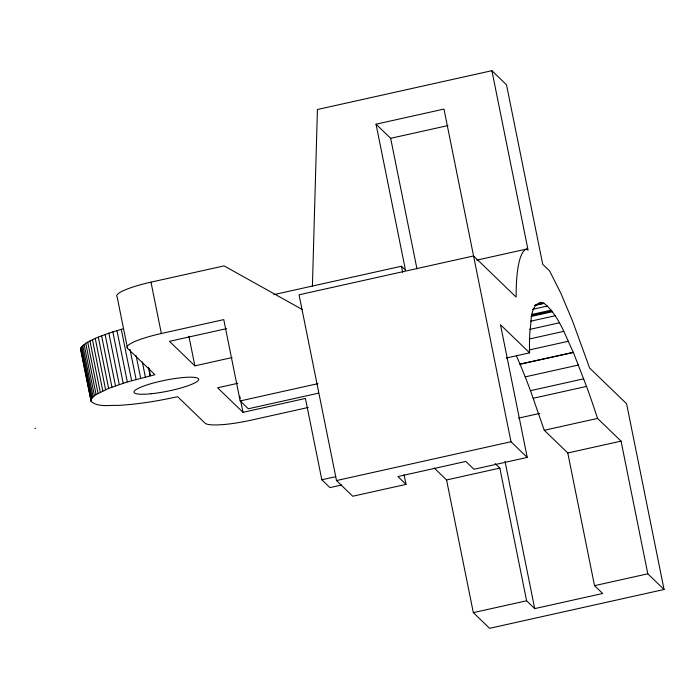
<?xml version="1.0" encoding="UTF-8"?>
<svg xmlns="http://www.w3.org/2000/svg" width="699" height="699" viewBox="0 0 699 699"><rect width="100%" height="100%" fill="white"/><g stroke="black" fill="none" stroke-linecap="round" stroke-linejoin="round"><path stroke-width="1.05" d="M312.401 286.555L317.425 109.516L491.895 70.686L506.513 84.806L542.721 264.318L549.597 270.941L560.965 293.493L572.49 320.885L589.633 368.05L626.592 403.725L664.05 589.484L489.571 628.314L473.328 612.639L446.574 479.951L434.254 468.059M308.259 407.456L251.124 420.169A41.206 7.016 -11.4 0 1 205.078 423.175L177.633 396.683C157.93 401.025 137.948 404.337 117.782 405.42C109.149 405.009 98.367 407.438 91.193 401.558L80.577 349.378L81.023 347.552L85.732 343.244L95.23 338.333L108.869 333.152L123.05 328.801M80.638 348.495L91.193 401.558M90.992 399.845L93.107 396.849L96.086 394.594L108.642 388.399L127.323 381.925L154.907 374.743L127.498 348.259L117.144 296.918A41.189 7.007 -11.4 0 1 150.993 282.151L224.073 265.891L302.134 309.421M491.895 70.686L528.095 250.198L526.33 249.071A417.583 48.013 77.5 0 0 516.229 287.822L516.098 297.058L473.538 255.974L299.05 294.803L336.507 480.562L352.75 496.246L406.023 484.39L397.906 476.552L465.831 461.436L473.957 469.274L527.229 457.417L510.986 441.742L443.97 109.079L376.036 124.195L405.49 270.172L401.436 266.24L273.807 294.637M376.036 124.195L390.662 138.315L447.972 125.558M476.762 260.142L526.863 248.993M127.498 348.259A41.189 7.007 -11.4 0 1 161.347 333.502L223.767 319.609L240.168 400.946L248.285 408.784L318.613 393.135M226.598 328.626L169.464 341.339L194.864 365.857L232.059 357.582M535.146 305.096L543.673 303.2M534.569 305.515L544.154 303.383C559.086 315.712 565.115 335.441 573.32 352.313L586.522 386.416A271.02 31.158 77.5 0 1 597.531 418.421L621.053 441.121L647.807 573.809L664.05 589.484M532.586 309.334L547.509 306.013M531.983 314.419L551.17 310.146M531.546 315.546L551.791 311.038M530.969 316.498L552.289 311.754M34.95 428.452L35.675 428.295M237.782 383.297L217.59 387.788L243.007 412.331L305.428 398.439L321.828 479.767L329.945 487.605L341.671 485.001M530.593 321.217L555.111 315.765M529.475 329.482L559.322 322.833M240.168 400.946L317.958 383.637M529.685 338.928L563.787 331.335M529.047 350.007L568.488 341.234M506.155 358.054L529.597 352.838A271.02 31.158 77.5 0 1 529.903 331.763C531.642 322.606 529.449 305.183 541.122 302.256L544.154 303.383M516.404 355.861L520.021 364.17L573.32 352.313M520.021 364.17L573.398 352.471M520.1 364.336L525.22 376.875L578.501 365.018M525.22 376.875L530.497 390.671L583.77 378.806M533.241 398.273L586.522 386.416M518.501 418.142L539.724 413.415M321.828 479.767L335.677 476.692M530.497 390.671L544.259 430.269L597.531 418.421M336.507 480.562L510.986 441.742M446.574 479.951L499.846 468.094L526.6 600.782L534.726 608.619L602.652 593.503L594.534 585.666L567.78 452.978L544.259 430.269M567.78 452.978L621.053 441.121M473.328 612.639L526.6 600.782M594.534 585.666L647.807 573.809M529.597 352.838L500.475 324.729L527.229 457.417M495.145 463.551L499.846 468.094M81.425 350.95L80.577 349.378M505.019 461.296L534.726 608.619M390.662 138.315L416.962 268.853M401.436 266.24L402.65 272.261M404.083 474.761L406.023 484.39M239.774 396.281L240.203 398.421M240.639 400.562L243.007 412.331M188.896 336.219L194.864 365.857M150.993 282.151L161.347 333.502M148.415 367.29L150.145 375.844L149.359 368.321M142.343 362.021L145.357 376.997M136.13 355.721L140.665 378.185M130.04 349.448L136.078 379.408M121.268 329.299L131.622 380.658M116.96 330.566L127.323 381.925M112.827 331.859L123.181 383.209M108.869 333.152L119.223 384.502M105.121 334.454L115.475 385.804M101.582 335.756L111.945 387.106M98.288 337.049L108.642 388.399M95.23 338.333L105.584 389.684M92.434 339.6L102.788 390.951M89.918 340.841L100.272 392.2M87.681 342.056L98.035 393.415M85.732 343.244L96.086 394.594M84.09 344.389L94.444 395.739M82.753 345.489L93.107 396.849M81.731 346.547L92.085 397.897M81.023 347.552L91.377 398.902M88.756 387.325L89.192 389.465M150.774 393.782A32.967 5.609 -11.4 0 0 198.699 379.277A32.967 5.609 -11.4 0 0 149.63 384.092A32.967 5.609 -11.4 0 0 150.774 393.782"/></g></svg>
